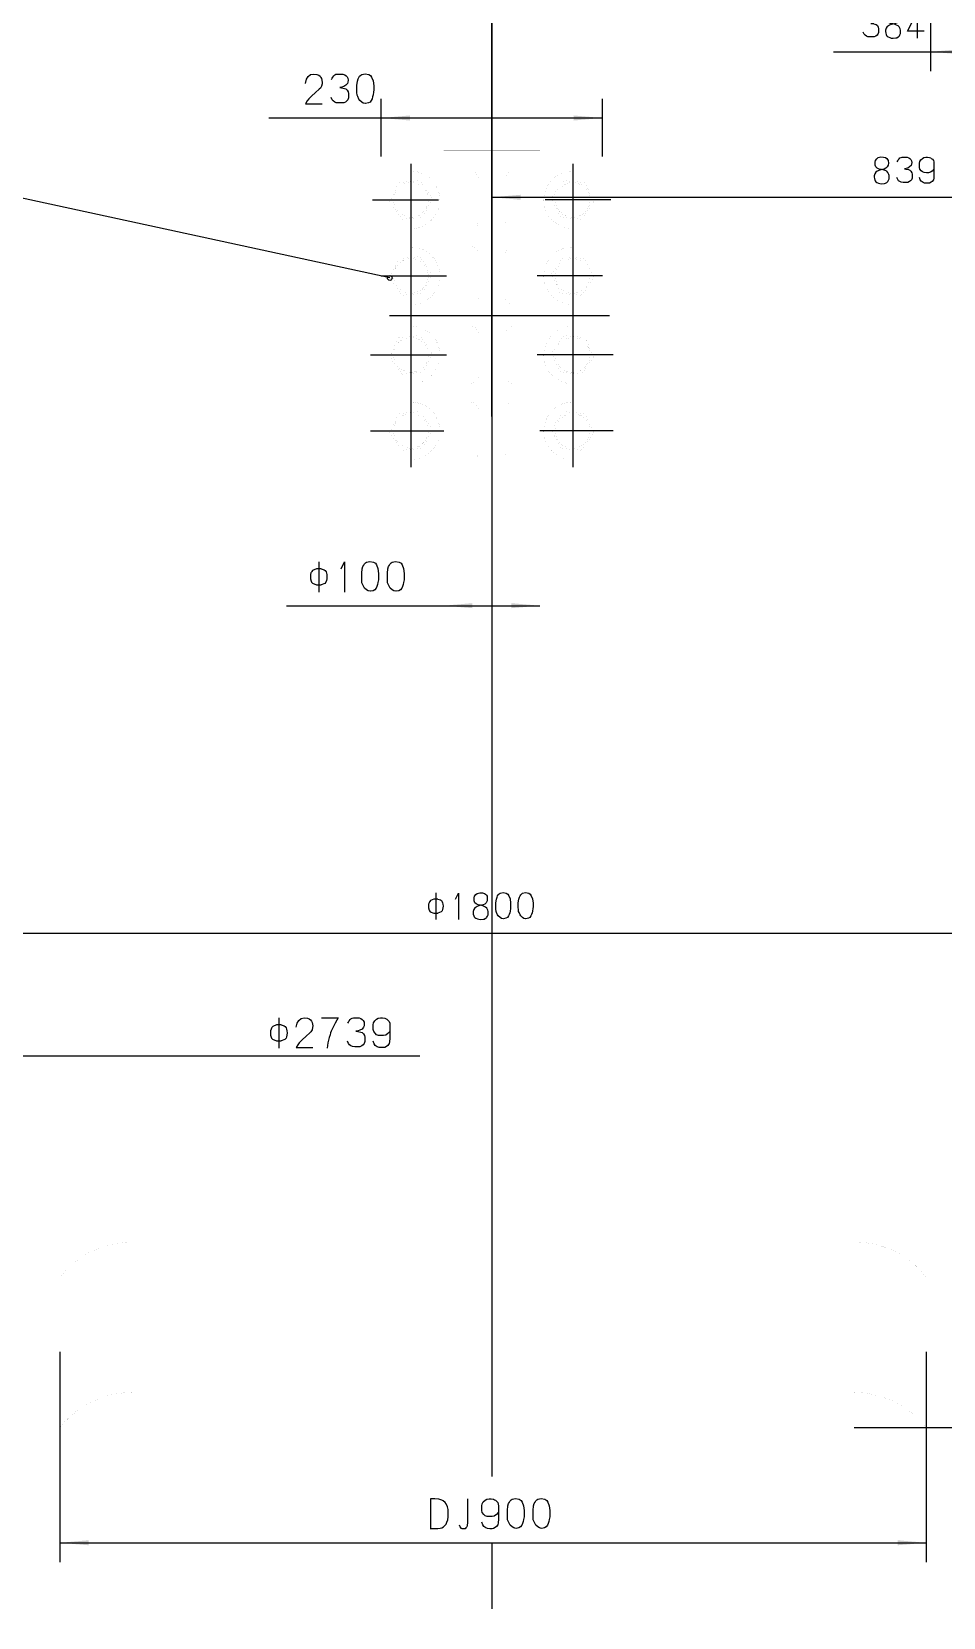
# Model space of a CAD drawing. Extents: x 0 to 8410, y 0 to 11890.
# Drawn here: x 2672 to 3619, y 6203 to 7851 of the extents above; entities that cross this region are included whole.
import ezdxf

# ---------------------------------------------------------------- set-up
doc = ezdxf.new("R2010")
doc.units = 0
doc.header["$MEASUREMENT"] = 0
doc.layers.add('6', color=7, linetype='Continuous')
doc.layers.add('8', color=7, linetype='Continuous')

# ---------------------------------------------------------------- blocks, each defined once
blk = doc.blocks.new('BLKENT1')
at = {"layer": '6', "color": 2, "linetype": 'Continuous'}
for p, q in [((3091.6, 6955.94), (3091.6, 6928.36)), ((3112.01, 6949.5), (3115.12, 6955.8)), ((3115.12, 6955.8), (3115.12, 6928.36)), ((3131.32, 6950.76), (3131.77, 6952.58)), ((3131.77, 6952.58), (3133.05, 6954.26)), ((3133.05, 6954.26), (3134.7, 6955.38)), ((3134.7, 6955.38), (3137.26, 6956.08)), ((3137.26, 6956.08), (3140.01, 6955.94)), ((3140.01, 6955.94), (3142.3, 6955.38)), ((3142.3, 6955.38), (3143.39, 6954.68)), ((3143.39, 6954.68), (3144.4, 6953.42)), ((3144.4, 6953.42), (3144.86, 6952.44)), ((3144.86, 6952.44), (3145.13, 6949.5)), ((3154.56, 6949.5), (3155.2, 6951.6)), ((3155.2, 6951.6), (3155.84, 6952.86)), ((3155.84, 6952.86), (3156.48, 6953.98)), ((3156.48, 6953.98), (3157.49, 6954.96)), ((3157.49, 6954.96), (3158.4, 6955.52)), ((3158.4, 6955.52), (3161.51, 6956.22)), ((3161.51, 6956.22), (3164.81, 6955.52)), ((3164.81, 6955.52), (3166.45, 6954.54)), ((3166.45, 6954.54), (3167.46, 6953)), ((3167.46, 6953), (3168.74, 6949.64)), ((3177.89, 6949.5), (3178.53, 6951.6)), ((3178.53, 6951.6), (3179.17, 6952.86)), ((3179.17, 6952.86), (3179.81, 6953.98)), ((3179.81, 6953.98), (3180.82, 6954.96)), ((3180.82, 6954.96), (3181.73, 6955.52)), ((3181.73, 6955.52), (3184.84, 6956.22)), ((3184.84, 6956.22), (3188.14, 6955.52)), ((3188.14, 6955.52), (3189.79, 6954.54)), ((3189.79, 6954.54), (3190.79, 6953)), ((3190.79, 6953), (3192.07, 6949.64)), ((3084.19, 6944.18), (3084.1, 6942.22)), ((3084.1, 6942.22), (3084.19, 6940.26)), ((3084.56, 6945.72), (3084.19, 6944.18)), ((3084.19, 6940.26), (3084.65, 6938.16)), ((3084.92, 6946.56), (3084.56, 6945.72)), ((3084.65, 6938.16), (3085.01, 6937.46)), ((3085.29, 6947.12), (3084.92, 6946.56)), ((3085.01, 6937.46), (3085.93, 6936.34)), ((3086.11, 6948.1), (3085.29, 6947.12)), ((3085.93, 6936.34), (3089.5, 6934.94)), ((3089.5, 6949.5), (3086.11, 6948.1)), ((3093.71, 6949.5), (3089.5, 6949.5)), ((3089.5, 6934.94), (3093.71, 6934.94)), ((3093.71, 6949.5), (3096.54, 6948.66)), ((3097.28, 6936.2), (3093.71, 6934.94)), ((3096.54, 6948.66), (3097.37, 6948.1)), ((3098.19, 6937.46), (3097.28, 6936.2)), ((3097.37, 6948.1), (3098.28, 6946.7)), ((3098.74, 6938.72), (3098.19, 6937.46)), ((3098.28, 6946.7), (3098.74, 6945.58)), ((3098.74, 6945.58), (3099.01, 6944.18)), ((3099.01, 6940.26), (3098.74, 6938.72)), ((3099.01, 6944.18), (3099.11, 6942.22)), ((3099.11, 6942.22), (3099.01, 6940.26)), ((3130.77, 6937.6), (3130.49, 6936.48)), ((3130.49, 6936.48), (3130.49, 6935.22)), ((3130.49, 6935.22), (3130.58, 6933.68)), ((3131.22, 6938.58), (3130.77, 6937.6)), ((3132.23, 6940.4), (3131.22, 6938.58)), ((3131.32, 6949.78), (3131.32, 6950.76)), ((3131.5, 6947.54), (3131.32, 6949.78)), ((3132.23, 6945.72), (3131.5, 6947.54)), ((3133.51, 6944.46), (3132.23, 6945.72)), ((3133.51, 6941.24), (3132.23, 6940.4)), ((3135.62, 6943.48), (3133.51, 6944.46)), ((3134.43, 6941.8), (3133.51, 6941.24)), ((3136.17, 6942.5), (3134.43, 6941.8)), ((3138, 6943.06), (3135.62, 6943.48)), ((3139.55, 6943.2), (3136.17, 6942.5)), ((3141.75, 6941.94), (3138.64, 6943.06)), ((3140.83, 6943.48), (3139.55, 6943.2)), ((3142.57, 6944.32), (3140.83, 6943.48)), ((3143.39, 6941.24), (3141.75, 6941.94)), ((3144.03, 6945.72), (3142.57, 6944.32)), ((3144.49, 6939.98), (3143.39, 6941.24)), ((3144.86, 6947.54), (3144.03, 6945.72)), ((3145.77, 6938.02), (3144.49, 6939.98)), ((3145.13, 6949.5), (3144.86, 6947.54)), ((3145.96, 6936.76), (3145.77, 6938.02)), ((3145.96, 6934.94), (3145.96, 6936.76)), ((3145.96, 6933.26), (3145.96, 6934.94)), ((3154.01, 6945.44), (3154.56, 6949.5)), ((3154.01, 6940.54), (3154.01, 6945.44)), ((3154.1, 6939.14), (3154.01, 6940.54)), ((3154.28, 6936.76), (3154.1, 6939.14)), ((3154.74, 6935.5), (3154.28, 6936.76)), ((3155.84, 6933.12), (3154.74, 6935.5)), ((3168.37, 6935.22), (3167.83, 6933.4)), ((3168.83, 6937.04), (3168.37, 6935.22)), ((3168.74, 6949.64), (3169.29, 6945.16)), ((3169.2, 6939.56), (3168.83, 6937.04)), ((3169.29, 6941.52), (3169.2, 6939.56)), ((3169.29, 6945.16), (3169.29, 6941.52)), ((3177.34, 6945.44), (3177.89, 6949.5)), ((3177.34, 6940.54), (3177.34, 6945.44)), ((3177.43, 6939.14), (3177.34, 6940.54)), ((3177.62, 6936.76), (3177.43, 6939.14)), ((3178.07, 6935.5), (3177.62, 6936.76)), ((3179.17, 6933.12), (3178.07, 6935.5)), ((3191.71, 6935.22), (3191.16, 6933.4)), ((3192.17, 6937.04), (3191.71, 6935.22)), ((3192.07, 6949.64), (3192.62, 6945.16)), ((3192.53, 6939.56), (3192.17, 6937.04)), ((3192.62, 6941.52), (3192.53, 6939.56)), ((3192.62, 6945.16), (3192.62, 6941.52)), ((3130.58, 6933.68), (3130.95, 6932.14)), ((3130.95, 6932.14), (3131.5, 6931.16)), ((3131.5, 6931.16), (3132.14, 6930.32)), ((3132.14, 6930.32), (3133.24, 6929.62)), ((3133.24, 6929.62), (3134.79, 6928.92)), ((3134.79, 6928.92), (3136.35, 6928.5)), ((3136.35, 6928.5), (3138.45, 6928.22)), ((3138.45, 6928.22), (3141.01, 6928.64)), ((3141.01, 6928.64), (3142.02, 6928.78)), ((3142.02, 6928.78), (3143.39, 6929.62)), ((3143.39, 6929.62), (3144.31, 6930.18)), ((3144.31, 6930.18), (3144.77, 6930.74)), ((3144.77, 6930.74), (3145.41, 6931.86)), ((3145.41, 6931.86), (3145.96, 6933.26)), ((3156.57, 6932), (3155.84, 6933.12)), ((3158.4, 6930.32), (3156.57, 6932)), ((3159.77, 6929.48), (3158.4, 6930.32)), ((3161.6, 6929.06), (3159.77, 6929.48)), ((3164.44, 6929.62), (3161.97, 6929.06)), ((3166, 6930.46), (3164.44, 6929.62)), ((3167.09, 6932), (3166, 6930.46)), ((3167.83, 6933.4), (3167.09, 6932)), ((3179.9, 6932), (3179.17, 6933.12)), ((3181.73, 6930.32), (3179.9, 6932)), ((3183.11, 6929.48), (3181.73, 6930.32)), ((3184.94, 6929.06), (3183.11, 6929.48)), ((3187.77, 6929.62), (3185.3, 6929.06)), ((3189.33, 6930.46), (3187.77, 6929.62)), ((3190.43, 6932), (3189.33, 6930.46)), ((3191.16, 6933.4), (3190.43, 6932))]:
    blk.add_line(p, q, dxfattribs=at)
at = {"layer": '6', "color": 1, "linetype": 'Continuous'}
blk.add_line((2249.8, 6914.22), (4049.8, 6914.22), dxfattribs=at)
blk = doc.blocks.new('BLKENT3')
at = {"layer": '6', "color": 1, "linetype": 'Continuous'}
for p, q in [((2701.11, 6479.23), (2701.11, 6260.78)), ((3601.12, 6479.23), (3601.12, 6260.78)), ((2701.11, 6280.78), (3601.12, 6280.78))]:
    blk.add_line(p, q, dxfattribs=at)
at = {"layer": '6', "color": 2, "linetype": 'Continuous'}
for p, q in [((3090.63, 6326.3), (3086.03, 6326.3)), ((3086.24, 6326.3), (3086.24, 6295.59)), ((3094.92, 6325.99), (3090.63, 6326.3)), ((3097.85, 6325.18), (3094.92, 6325.99)), ((3124.41, 6326.47), (3124.41, 6301.98)), ((3142.92, 6325.03), (3144.7, 6325.99)), ((3144.7, 6325.99), (3147.1, 6326.47)), ((3147.1, 6326.47), (3148.98, 6326.47)), ((3148.98, 6326.47), (3151.39, 6325.99)), ((3151.39, 6325.99), (3152.75, 6325.51)), ((3152.75, 6325.51), (3153.48, 6325.03)), ((3169.9, 6325.35), (3170.95, 6325.99)), ((3170.95, 6325.99), (3174.5, 6326.79)), ((3174.5, 6326.79), (3178.27, 6325.99)), ((3178.27, 6325.99), (3180.15, 6324.87)), ((3196.57, 6325.35), (3197.61, 6325.99)), ((3197.61, 6325.99), (3201.17, 6326.79)), ((3201.17, 6326.79), (3204.93, 6325.99)), ((3204.93, 6325.99), (3206.81, 6324.87)), ((3099.31, 6324.22), (3097.85, 6325.18)), ((3101.19, 6322.79), (3099.31, 6324.22)), ((3102.45, 6321.19), (3101.19, 6322.79)), ((3103.91, 6317.99), (3102.45, 6321.19)), ((3104.33, 6315.26), (3103.91, 6317.99)), ((3104.54, 6311.9), (3104.33, 6315.26)), ((3104.44, 6307.59), (3104.54, 6311.9)), ((3139.47, 6319.11), (3139.78, 6321.19)), ((3139.47, 6316.87), (3139.47, 6319.11)), ((3139.47, 6314.31), (3139.47, 6316.87)), ((3139.89, 6312.07), (3139.47, 6314.31)), ((3139.78, 6321.19), (3140.93, 6323.27)), ((3141.35, 6310.31), (3139.89, 6312.07)), ((3140.93, 6323.27), (3142.92, 6325.03)), ((3142.92, 6308.87), (3141.35, 6310.31)), ((3154.53, 6309.99), (3152.33, 6308.54)), ((3153.48, 6325.03), (3154.74, 6324.06)), ((3156.51, 6312.07), (3154.53, 6309.99)), ((3154.74, 6324.06), (3155.89, 6322.63)), ((3155.89, 6322.63), (3156.51, 6320.86)), ((3156.51, 6320.86), (3156.62, 6319.11)), ((3156.62, 6319.11), (3156.62, 6311.74)), ((3156.62, 6311.74), (3156.62, 6305.18)), ((3165.93, 6314.47), (3166.55, 6319.11)), ((3165.93, 6308.87), (3165.93, 6314.47)), ((3166.55, 6319.11), (3167.29, 6321.51)), ((3167.29, 6321.51), (3168.02, 6322.94)), ((3168.02, 6322.94), (3168.75, 6324.22)), ((3168.75, 6324.22), (3169.9, 6325.35)), ((3180.15, 6324.87), (3181.3, 6323.1)), ((3181.3, 6323.1), (3182.76, 6319.27)), ((3182.76, 6319.27), (3183.39, 6314.14)), ((3183.39, 6309.99), (3183.28, 6307.75)), ((3183.39, 6314.14), (3183.39, 6309.99)), ((3192.59, 6314.47), (3193.22, 6319.11)), ((3192.59, 6308.87), (3192.59, 6314.47)), ((3193.22, 6319.11), (3193.95, 6321.51)), ((3193.95, 6321.51), (3194.68, 6322.94)), ((3194.68, 6322.94), (3195.42, 6324.22)), ((3195.42, 6324.22), (3196.57, 6325.35)), ((3206.81, 6324.87), (3207.96, 6323.1)), ((3207.96, 6323.1), (3209.43, 6319.27)), ((3209.43, 6319.27), (3210.06, 6314.14)), ((3210.06, 6309.99), (3209.95, 6307.75)), ((3210.06, 6314.14), (3210.06, 6309.99)), ((3085.82, 6295.59), (3093.66, 6295.59)), ((3093.66, 6295.59), (3096.17, 6295.91)), ((3096.17, 6295.91), (3097.95, 6296.38)), ((3097.95, 6296.38), (3099.52, 6297.34)), ((3099.52, 6297.34), (3100.98, 6298.79)), ((3100.98, 6298.79), (3102.24, 6300.23)), ((3102.24, 6300.23), (3103.18, 6302.15)), ((3103.18, 6302.15), (3104.02, 6304.71)), ((3104.02, 6304.71), (3104.44, 6307.59)), ((3117.09, 6297.34), (3116.15, 6299.11)), ((3118.24, 6295.75), (3117.09, 6297.34)), ((3119.08, 6295.26), (3118.24, 6295.75)), ((3120.54, 6295.1), (3119.08, 6295.26)), ((3122.11, 6295.43), (3120.54, 6295.1)), ((3122.94, 6296.22), (3122.11, 6295.43)), ((3123.99, 6297.5), (3122.94, 6296.22)), ((3124.3, 6298.79), (3123.99, 6297.5)), ((3124.41, 6301.98), (3124.3, 6298.79)), ((3140.3, 6299.43), (3139.47, 6302.15)), ((3141.46, 6297.83), (3140.3, 6299.43)), ((3143.65, 6296.38), (3141.46, 6297.83)), ((3145.01, 6308.07), (3142.92, 6308.87)), ((3145.43, 6295.75), (3143.65, 6296.38)), ((3147.73, 6307.91), (3145.01, 6308.07)), ((3147.73, 6295.43), (3145.43, 6295.75)), ((3150.03, 6307.91), (3147.73, 6307.91)), ((3150.24, 6295.43), (3147.73, 6295.43)), ((3152.33, 6308.54), (3150.03, 6307.91)), ((3151.49, 6295.75), (3150.24, 6295.43)), ((3153.27, 6296.55), (3151.49, 6295.75)), ((3154.53, 6297.67), (3153.27, 6296.55)), ((3155.89, 6299.58), (3154.53, 6297.67)), ((3156.3, 6301.35), (3155.89, 6299.58)), ((3156.62, 6305.18), (3156.3, 6301.35)), ((3166.03, 6307.27), (3165.93, 6308.87)), ((3166.24, 6304.55), (3166.03, 6307.27)), ((3166.76, 6303.1), (3166.24, 6304.55)), ((3168.02, 6300.39), (3166.76, 6303.1)), ((3168.85, 6299.11), (3168.02, 6300.39)), ((3170.95, 6297.19), (3168.85, 6299.11)), ((3172.51, 6296.22), (3170.95, 6297.19)), ((3174.61, 6295.75), (3172.51, 6296.22)), ((3177.85, 6296.38), (3175.02, 6295.75)), ((3179.62, 6297.34), (3177.85, 6296.38)), ((3180.88, 6299.11), (3179.62, 6297.34)), ((3181.72, 6300.7), (3180.88, 6299.11)), ((3182.34, 6302.79), (3181.72, 6300.7)), ((3182.87, 6304.87), (3182.34, 6302.79)), ((3183.28, 6307.75), (3182.87, 6304.87)), ((3192.7, 6307.27), (3192.59, 6308.87)), ((3192.91, 6304.55), (3192.7, 6307.27)), ((3193.43, 6303.1), (3192.91, 6304.55)), ((3194.68, 6300.39), (3193.43, 6303.1)), ((3195.52, 6299.11), (3194.68, 6300.39)), ((3197.61, 6297.19), (3195.52, 6299.11)), ((3199.18, 6296.22), (3197.61, 6297.19)), ((3201.27, 6295.75), (3199.18, 6296.22)), ((3204.51, 6296.38), (3201.69, 6295.75)), ((3206.29, 6297.34), (3204.51, 6296.38)), ((3207.55, 6299.11), (3206.29, 6297.34)), ((3208.38, 6300.7), (3207.55, 6299.11)), ((3209.01, 6302.79), (3208.38, 6300.7)), ((3209.53, 6304.87), (3209.01, 6302.79)), ((3209.95, 6307.75), (3209.53, 6304.87))]:
    blk.add_line(p, q, dxfattribs=at)
at = {"layer": '6', "color": 1, "linetype": 'Continuous'}
for points in [[(2701.11, 6280.78), (2731, 6283.4), (2731, 6278.17)], [(3601.12, 6280.78), (3571.23, 6278.17), (3571.23, 6283.4)]]:
    blk.add_solid(points, dxfattribs=at)
blk = doc.blocks.new('BLKENT6')
at = {"layer": '6', "color": 1, "linetype": 'Continuous'}
for p, q in [((3526.12, 6400.46), (3716.07, 6400.46)), ((3696.07, 5400.46), (3696.07, 6400.46)), ((3526.12, 5400.46), (3716.07, 5400.46))]:
    blk.add_line(p, q, dxfattribs=at)
at = {"layer": '6', "color": 2, "linetype": 'Continuous'}
for p, q in [((3650.07, 5950.52), (3650.87, 5954.28)), ((3650.87, 5946.96), (3650.07, 5950.52)), ((3650.87, 5954.28), (3651.99, 5956.16)), ((3651.51, 5945.91), (3650.87, 5946.96)), ((3651.99, 5956.16), (3653.75, 5957.31)), ((3653.75, 5957.31), (3657.59, 5958.78)), ((3657.59, 5958.78), (3662.71, 5959.4)), ((3662.71, 5959.4), (3666.87, 5959.4)), ((3666.87, 5959.4), (3669.11, 5959.3)), ((3669.11, 5959.3), (3671.99, 5958.88)), ((3671.99, 5958.88), (3674.07, 5958.36)), ((3674.07, 5958.36), (3676.15, 5957.73)), ((3676.15, 5957.73), (3677.75, 5956.89)), ((3677.75, 5956.89), (3679.51, 5955.64)), ((3679.67, 5946.96), (3677.75, 5944.87)), ((3679.51, 5955.64), (3680.47, 5953.86)), ((3680.63, 5948.53), (3679.67, 5946.96)), ((3680.47, 5953.86), (3681.11, 5951.04)), ((3681.11, 5950.62), (3680.63, 5948.53)), ((3652.63, 5944.76), (3651.51, 5945.91)), ((3651.99, 5929.5), (3653.75, 5930.65)), ((3653.91, 5944.03), (3652.63, 5944.76)), ((3653.75, 5930.65), (3657.59, 5932.11)), ((3655.35, 5943.3), (3653.91, 5944.03)), ((3657.75, 5942.57), (3655.35, 5943.3)), ((3657.59, 5932.11), (3662.71, 5932.74)), ((3662.39, 5941.94), (3657.75, 5942.57)), ((3667.99, 5941.94), (3662.39, 5941.94)), ((3662.71, 5932.74), (3666.87, 5932.74)), ((3666.87, 5932.74), (3669.11, 5932.63)), ((3669.59, 5942.05), (3667.99, 5941.94)), ((3669.11, 5932.63), (3671.99, 5932.21)), ((3672.31, 5942.25), (3669.59, 5942.05)), ((3671.99, 5932.21), (3674.07, 5931.69)), ((3673.75, 5942.78), (3672.31, 5942.25)), ((3676.47, 5944.03), (3673.75, 5942.78)), ((3674.07, 5931.69), (3676.15, 5931.06)), ((3676.15, 5931.06), (3677.75, 5930.23)), ((3677.75, 5944.87), (3676.47, 5944.03)), ((3677.75, 5930.23), (3679.51, 5928.97)), ((3650.07, 5923.85), (3650.87, 5927.61)), ((3650.87, 5920.29), (3650.07, 5923.85)), ((3650.87, 5927.61), (3651.99, 5929.5)), ((3651.51, 5919.25), (3650.87, 5920.29)), ((3652.63, 5918.1), (3651.51, 5919.25)), ((3653.91, 5917.37), (3652.63, 5918.1)), ((3655.35, 5916.63), (3653.91, 5917.37)), ((3657.75, 5915.9), (3655.35, 5916.63)), ((3662.39, 5915.27), (3657.75, 5915.9)), ((3667.99, 5915.27), (3662.39, 5915.27)), ((3669.59, 5915.38), (3667.99, 5915.27)), ((3672.31, 5915.59), (3669.59, 5915.38)), ((3673.75, 5916.11), (3672.31, 5915.59)), ((3676.47, 5917.37), (3673.75, 5916.11)), ((3677.75, 5918.2), (3676.47, 5917.37)), ((3679.67, 5920.29), (3677.75, 5918.2)), ((3679.51, 5928.97), (3680.47, 5927.2)), ((3680.63, 5921.86), (3679.67, 5920.29)), ((3680.47, 5927.2), (3681.11, 5924.37)), ((3681.11, 5923.95), (3680.63, 5921.86)), ((3650.07, 5897.18), (3650.87, 5900.95)), ((3650.87, 5893.63), (3650.07, 5897.18)), ((3650.87, 5900.95), (3651.99, 5902.83)), ((3651.99, 5902.83), (3653.75, 5903.98)), ((3653.75, 5903.98), (3657.59, 5905.44)), ((3657.59, 5905.44), (3662.71, 5906.07)), ((3662.71, 5906.07), (3666.87, 5906.07)), ((3666.87, 5906.07), (3669.11, 5905.97)), ((3669.11, 5905.97), (3671.99, 5905.55)), ((3671.99, 5905.55), (3674.07, 5905.03)), ((3674.07, 5905.03), (3676.15, 5904.4)), ((3676.15, 5904.4), (3677.75, 5903.56)), ((3677.75, 5903.56), (3679.51, 5902.31)), ((3679.51, 5902.31), (3680.47, 5900.53)), ((3680.47, 5900.53), (3681.11, 5897.71)), ((3681.11, 5897.29), (3680.63, 5895.2)), ((3651.51, 5892.58), (3650.87, 5893.63)), ((3652.63, 5891.43), (3651.51, 5892.58)), ((3653.91, 5890.7), (3652.63, 5891.43)), ((3655.35, 5889.97), (3653.91, 5890.7)), ((3657.75, 5889.23), (3655.35, 5889.97)), ((3662.39, 5888.61), (3657.75, 5889.23)), ((3667.99, 5888.61), (3662.39, 5888.61)), ((3669.59, 5888.71), (3667.99, 5888.61)), ((3672.31, 5888.92), (3669.59, 5888.71)), ((3673.75, 5889.44), (3672.31, 5888.92)), ((3676.47, 5890.7), (3673.75, 5889.44)), ((3677.75, 5891.54), (3676.47, 5890.7)), ((3679.67, 5893.63), (3677.75, 5891.54)), ((3680.63, 5895.2), (3679.67, 5893.63)), ((3657.75, 5867.27), (3650.55, 5870.83)), ((3650.55, 5870.83), (3681.91, 5870.83))]:
    blk.add_line(p, q, dxfattribs=at)
at = {"layer": '6', "color": 1, "linetype": 'Continuous'}
for points in [[(3696.07, 6400.46), (3698.68, 6370.58), (3693.45, 6370.58)], [(3696.07, 5400.46), (3693.45, 5430.35), (3698.68, 5430.35)]]:
    blk.add_solid(points, dxfattribs=at)
blk = doc.blocks.new('BLKENT7')
at = {"layer": '6', "color": 1, "linetype": 'Continuous'}
for p, q in [((1780.3, 6953.81), (1780.3, 6746.52)), ((1780.3, 6786.52), (3074.99, 6786.52))]:
    blk.add_line(p, q, dxfattribs=at)
at = {"layer": '6', "color": 2, "linetype": 'Continuous'}
for p, q in [((2928.48, 6826.2), (2928.48, 6794.68)), ((2946.57, 6816.44), (2947.62, 6820.76)), ((2947.62, 6820.76), (2949.29, 6823.48)), ((2949.29, 6823.48), (2951.7, 6825.56)), ((2951.7, 6825.56), (2954.73, 6826.2)), ((2954.73, 6826.2), (2958.28, 6825.72)), ((2958.28, 6825.72), (2960.17, 6825.08)), ((2960.17, 6825.08), (2961.53, 6823.96)), ((2961.53, 6823.96), (2962.47, 6822.68)), ((2962.47, 6822.68), (2963.09, 6821.4)), ((2963.09, 6821.4), (2963.83, 6817.88)), ((2973.03, 6826.2), (2990.28, 6826.2)), ((2987.04, 6820.6), (2984.53, 6815.8)), ((2988.82, 6823.8), (2987.04, 6820.6)), ((2990.28, 6826.2), (2988.82, 6823.8)), ((3000.22, 6820.44), (3000.85, 6821.72)), ((3000.85, 6821.72), (3001.47, 6823)), ((3001.47, 6823), (3002.52, 6824.28)), ((3002.52, 6824.28), (3003.46, 6825.24)), ((3003.46, 6825.24), (3004.71, 6825.88)), ((3004.71, 6825.88), (3006.18, 6826.2)), ((3006.18, 6826.2), (3009.73, 6826.2)), ((3009.73, 6826.2), (3011.93, 6826.04)), ((3011.93, 6826.04), (3013.81, 6825.4)), ((3013.81, 6825.4), (3015.28, 6824.44)), ((3015.28, 6824.44), (3016.32, 6823.32)), ((3016.32, 6823.32), (3017.06, 6821.72)), ((3017.06, 6821.72), (3017.37, 6819.8)), ((3017.37, 6819.8), (3017.06, 6817.72)), ((3026.68, 6818.84), (3026.99, 6820.92)), ((3026.99, 6820.92), (3028.14, 6823)), ((3028.14, 6823), (3030.13, 6824.76)), ((3030.13, 6824.76), (3031.9, 6825.72)), ((3031.9, 6825.72), (3034.31, 6826.2)), ((3034.31, 6826.2), (3036.19, 6826.2)), ((3036.19, 6826.2), (3038.6, 6825.72)), ((3038.6, 6825.72), (3039.96, 6825.24)), ((3039.96, 6825.24), (3040.69, 6824.76)), ((3040.69, 6824.76), (3041.94, 6823.8)), ((3041.94, 6823.8), (3043.09, 6822.36)), ((3043.09, 6822.36), (3043.72, 6820.6)), ((3043.72, 6820.6), (3043.83, 6818.84)), ((2920.01, 6812.76), (2919.9, 6810.52)), ((2919.9, 6810.52), (2920.01, 6808.28)), ((2920.43, 6814.52), (2920.01, 6812.76)), ((2920.01, 6808.28), (2920.53, 6805.88)), ((2920.85, 6815.48), (2920.43, 6814.52)), ((2920.53, 6805.88), (2920.95, 6805.08)), ((2921.26, 6816.12), (2920.85, 6815.48)), ((2920.95, 6805.08), (2922, 6803.8)), ((2922.21, 6817.24), (2921.26, 6816.12)), ((2922, 6803.8), (2926.07, 6802.2)), ((2926.07, 6818.84), (2922.21, 6817.24)), ((2930.89, 6818.84), (2926.07, 6818.84)), ((2930.89, 6818.84), (2934.13, 6817.88)), ((2934.96, 6803.64), (2930.89, 6802.2)), ((2934.13, 6817.88), (2935.07, 6817.24)), ((2936.01, 6805.08), (2934.96, 6803.64)), ((2935.07, 6817.24), (2936.11, 6815.64)), ((2936.64, 6806.52), (2936.01, 6805.08)), ((2936.11, 6815.64), (2936.64, 6814.36)), ((2936.64, 6814.36), (2936.95, 6812.76)), ((2936.95, 6808.28), (2936.64, 6806.52)), ((2936.95, 6812.76), (2937.06, 6810.52)), ((2937.06, 6810.52), (2936.95, 6808.28)), ((2952.64, 6803.16), (2949.81, 6800.28)), ((2956.82, 6807), (2952.64, 6803.16)), ((2960.79, 6810.52), (2956.82, 6807)), ((2961.94, 6811.64), (2960.79, 6810.52)), ((2963.2, 6813.72), (2961.94, 6811.64)), ((2963.62, 6815.96), (2963.2, 6813.72)), ((2963.83, 6817.88), (2963.62, 6815.96)), ((2980.87, 6805.72), (2980.24, 6803)), ((2981.81, 6808.44), (2980.87, 6805.72)), ((2982.34, 6810.52), (2981.81, 6808.44)), ((2982.96, 6812.12), (2982.34, 6810.52)), ((2984.53, 6815.8), (2982.96, 6812.12)), ((3010.99, 6812.6), (3008.69, 6812.12)), ((3008.69, 6812.12), (3010.57, 6811.96)), ((3010.57, 6811.96), (3013.6, 6811.32)), ((3012.87, 6813.24), (3010.99, 6812.6)), ((3014.96, 6814.52), (3012.87, 6813.24)), ((3013.6, 6811.32), (3015.07, 6810.84)), ((3016.64, 6816.28), (3014.96, 6814.52)), ((3015.07, 6810.84), (3016.43, 6809.56)), ((3016.43, 6809.56), (3017.58, 6807.64)), ((3017.06, 6817.72), (3016.64, 6816.28)), ((3017.58, 6807.64), (3017.89, 6805.88)), ((3017.89, 6805.88), (3017.89, 6802.84)), ((3026.68, 6816.6), (3026.68, 6818.84)), ((3026.68, 6814.04), (3026.68, 6816.6)), ((3027.09, 6811.8), (3026.68, 6814.04)), ((3028.56, 6810.04), (3027.09, 6811.8)), ((3030.13, 6808.6), (3028.56, 6810.04)), ((3032.22, 6807.8), (3030.13, 6808.6)), ((3034.94, 6807.64), (3032.22, 6807.8)), ((3037.24, 6807.64), (3034.94, 6807.64)), ((3039.54, 6808.28), (3037.24, 6807.64)), ((3041.73, 6809.72), (3039.54, 6808.28)), ((3043.72, 6811.8), (3041.73, 6809.72)), ((3043.83, 6804.92), (3043.51, 6801.08)), ((3043.83, 6818.84), (3043.83, 6811.48)), ((3043.83, 6811.48), (3043.83, 6804.92)), ((2926.07, 6802.2), (2930.89, 6802.2)), ((2948.24, 6798.2), (2946.57, 6795.32)), ((2946.57, 6795.32), (2963.83, 6795.32)), ((2949.81, 6800.28), (2948.24, 6798.2)), ((2979.62, 6800.28), (2978.78, 6794.68)), ((2980.24, 6803), (2979.62, 6800.28)), ((3000.85, 6799.48), (2999.8, 6801.88)), ((3001.89, 6798.2), (3000.85, 6799.48)), ((3003.46, 6797.08), (3001.89, 6798.2)), ((3005.03, 6796.28), (3003.46, 6797.08)), ((3007.43, 6796.12), (3005.03, 6796.28)), ((3012.87, 6796.12), (3007.43, 6796.12)), ((3014.65, 6797.08), (3012.87, 6796.12)), ((3016.11, 6798.2), (3014.65, 6797.08)), ((3017.06, 6799.32), (3016.11, 6798.2)), ((3017.79, 6801.4), (3017.06, 6799.32)), ((3017.89, 6802.84), (3017.79, 6801.4)), ((3027.51, 6799.16), (3026.68, 6801.88)), ((3028.66, 6797.56), (3027.51, 6799.16)), ((3030.86, 6796.12), (3028.66, 6797.56)), ((3032.64, 6795.48), (3030.86, 6796.12)), ((3034.94, 6795.16), (3032.64, 6795.48)), ((3037.45, 6795.16), (3034.94, 6795.16)), ((3038.7, 6795.48), (3037.45, 6795.16)), ((3040.48, 6796.28), (3038.7, 6795.48)), ((3041.73, 6797.4), (3040.48, 6796.28)), ((3043.09, 6799.32), (3041.73, 6797.4)), ((3043.51, 6801.08), (3043.09, 6799.32))]:
    blk.add_line(p, q, dxfattribs=at)
at = {"layer": '6', "color": 1, "linetype": 'Continuous'}
blk.add_solid([(1780.3, 6786.52), (1810.19, 6789.13), (1810.19, 6783.9)], dxfattribs=at)
blk = doc.blocks.new('BLKENT17')
at = {"layer": '6', "color": 2, "linetype": 'Continuous'}
for p, q in [((2969.96, 7300), (2969.96, 7268.47)), ((2993.28, 7292.63), (2996.83, 7299.83)), ((2996.83, 7299.83), (2996.83, 7268.47)), ((3016.7, 7296.47), (3017.44, 7297.76)), ((3017.44, 7297.76), (3018.59, 7298.88)), ((3018.59, 7298.88), (3019.63, 7299.51)), ((3019.63, 7299.51), (3023.19, 7300.31)), ((3023.19, 7300.31), (3026.95, 7299.51)), ((3026.95, 7299.51), (3028.83, 7298.39)), ((3028.83, 7298.39), (3029.98, 7296.63)), ((3043.37, 7296.47), (3044.1, 7297.76)), ((3044.1, 7297.76), (3045.25, 7298.88)), ((3045.25, 7298.88), (3046.3, 7299.51)), ((3046.3, 7299.51), (3049.85, 7300.31)), ((3049.85, 7300.31), (3053.62, 7299.51)), ((3053.62, 7299.51), (3055.5, 7298.39)), ((3055.5, 7298.39), (3056.65, 7296.63)), ((2961.49, 7286.55), (2961.38, 7284.31)), ((2961.38, 7284.31), (2961.49, 7282.07)), ((2961.91, 7288.31), (2961.49, 7286.55)), ((2961.49, 7282.07), (2962.01, 7279.67)), ((2962.32, 7289.27), (2961.91, 7288.31)), ((2962.74, 7289.91), (2962.32, 7289.27)), ((2963.68, 7291.03), (2962.74, 7289.91)), ((2967.55, 7292.63), (2963.68, 7291.03)), ((2972.36, 7292.63), (2967.55, 7292.63)), ((2972.36, 7292.63), (2975.61, 7291.67)), ((2975.61, 7291.67), (2976.55, 7291.03)), ((2976.55, 7291.03), (2977.59, 7289.43)), ((2977.59, 7289.43), (2978.11, 7288.15)), ((2978.11, 7288.15), (2978.43, 7286.55)), ((2978.43, 7282.07), (2978.11, 7280.31)), ((2978.43, 7286.55), (2978.53, 7284.31)), ((2978.53, 7284.31), (2978.43, 7282.07)), ((3014.61, 7287.99), (3015.24, 7292.63)), ((3014.61, 7282.4), (3014.61, 7287.99)), ((3014.72, 7280.79), (3014.61, 7282.4)), ((3014.93, 7278.07), (3014.72, 7280.79)), ((3015.24, 7292.63), (3015.97, 7295.03)), ((3015.97, 7295.03), (3016.7, 7296.47)), ((3029.98, 7296.63), (3031.45, 7292.79)), ((3031.45, 7292.79), (3032.08, 7287.67)), ((3031.97, 7281.28), (3031.55, 7278.39)), ((3032.08, 7283.52), (3031.97, 7281.28)), ((3032.08, 7287.67), (3032.08, 7283.52)), ((3041.28, 7287.99), (3041.91, 7292.63)), ((3041.28, 7282.4), (3041.28, 7287.99)), ((3041.38, 7280.79), (3041.28, 7282.4)), ((3041.59, 7278.07), (3041.38, 7280.79)), ((3041.91, 7292.63), (3042.64, 7295.03)), ((3042.64, 7295.03), (3043.37, 7296.47)), ((3056.65, 7296.63), (3058.11, 7292.79)), ((3058.11, 7292.79), (3058.74, 7287.67)), ((3058.64, 7281.28), (3058.22, 7278.39)), ((3058.74, 7283.52), (3058.64, 7281.28)), ((3058.74, 7287.67), (3058.74, 7283.52)), ((2962.01, 7279.67), (2962.43, 7278.88)), ((2962.43, 7278.88), (2963.47, 7277.59)), ((2963.47, 7277.59), (2967.55, 7275.99)), ((2967.55, 7275.99), (2972.36, 7275.99)), ((2976.44, 7277.43), (2972.36, 7275.99)), ((2977.49, 7278.88), (2976.44, 7277.43)), ((2978.11, 7280.31), (2977.49, 7278.88)), ((3015.45, 7276.63), (3014.93, 7278.07)), ((3016.7, 7273.91), (3015.45, 7276.63)), ((3017.54, 7272.63), (3016.7, 7273.91)), ((3019.63, 7270.71), (3017.54, 7272.63)), ((3021.2, 7269.75), (3019.63, 7270.71)), ((3023.29, 7269.27), (3021.2, 7269.75)), ((3026.53, 7269.91), (3023.71, 7269.27)), ((3028.31, 7270.87), (3026.53, 7269.91)), ((3029.57, 7272.63), (3028.31, 7270.87)), ((3030.4, 7274.23), (3029.57, 7272.63)), ((3031.03, 7276.31), (3030.4, 7274.23)), ((3031.55, 7278.39), (3031.03, 7276.31)), ((3042.11, 7276.63), (3041.59, 7278.07)), ((3043.37, 7273.91), (3042.11, 7276.63)), ((3044.21, 7272.63), (3043.37, 7273.91)), ((3046.3, 7270.71), (3044.21, 7272.63)), ((3047.87, 7269.75), (3046.3, 7270.71)), ((3049.96, 7269.27), (3047.87, 7269.75)), ((3053.2, 7269.91), (3050.38, 7269.27)), ((3054.98, 7270.87), (3053.2, 7269.91)), ((3056.23, 7272.63), (3054.98, 7270.87)), ((3057.07, 7274.23), (3056.23, 7272.63)), ((3057.7, 7276.31), (3057.07, 7274.23)), ((3058.22, 7278.39), (3057.7, 7276.31))]:
    blk.add_line(p, q, dxfattribs=at)
at = {"layer": '6', "color": 1, "linetype": 'Continuous'}
blk.add_line((2936.47, 7254.31), (3199.8, 7254.31), dxfattribs=at)
for points in [[(3099.8, 7254.31), (3129.69, 7256.93), (3129.69, 7251.7)], [(3199.8, 7254.31), (3169.92, 7251.7), (3169.92, 7256.93)]]:
    blk.add_solid(points, dxfattribs=at)
blk = doc.blocks.new('BLKENT18')
at = {"layer": '6', "color": 2, "linetype": 'Continuous'}
for p, q in [((2956.38, 7796.89), (2957.43, 7801.21)), ((2957.43, 7801.21), (2959.1, 7803.93)), ((2959.1, 7803.93), (2961.51, 7806.01)), ((2961.51, 7806.01), (2964.54, 7806.65)), ((2964.54, 7806.65), (2968.09, 7806.17)), ((2968.09, 7806.17), (2969.98, 7805.53)), ((2969.98, 7805.53), (2971.34, 7804.41)), ((2971.75, 7792.09), (2970.6, 7790.97)), ((2971.34, 7804.41), (2972.28, 7803.13)), ((2973.01, 7794.17), (2971.75, 7792.09)), ((2972.28, 7803.13), (2972.9, 7801.85)), ((2972.9, 7801.85), (2973.64, 7798.33)), ((2973.43, 7796.41), (2973.01, 7794.17)), ((2973.64, 7798.33), (2973.43, 7796.41)), ((2983.36, 7800.89), (2983.99, 7802.17)), ((2983.99, 7802.17), (2984.62, 7803.45)), ((2984.62, 7803.45), (2985.66, 7804.73)), ((2985.66, 7804.73), (2986.6, 7805.69)), ((2986.6, 7805.69), (2987.86, 7806.33)), ((2987.86, 7806.33), (2989.32, 7806.65)), ((2989.32, 7806.65), (2992.88, 7806.65)), ((2994.13, 7793.05), (2991.83, 7792.57)), ((2991.83, 7792.57), (2993.71, 7792.41)), ((2992.88, 7806.65), (2995.07, 7806.49)), ((2993.71, 7792.41), (2996.75, 7791.77)), ((2996.01, 7793.69), (2994.13, 7793.05)), ((2995.07, 7806.49), (2996.96, 7805.85)), ((2998.11, 7794.97), (2996.01, 7793.69)), ((2996.75, 7791.77), (2998.21, 7791.29)), ((2996.96, 7805.85), (2998.42, 7804.89)), ((2999.78, 7796.73), (2998.11, 7794.97)), ((2998.42, 7804.89), (2999.47, 7803.77)), ((2999.47, 7803.77), (3000.2, 7802.17)), ((3000.2, 7798.17), (2999.78, 7796.73)), ((3000.2, 7802.17), (3000.51, 7800.25)), ((3000.51, 7800.25), (3000.2, 7798.17)), ((3009.61, 7794.65), (3010.24, 7799.29)), ((3009.61, 7789.05), (3009.61, 7794.65)), ((3010.24, 7799.29), (3010.97, 7801.69)), ((3010.97, 7801.69), (3011.7, 7803.13)), ((3011.7, 7803.13), (3012.43, 7804.41)), ((3012.43, 7804.41), (3013.58, 7805.53)), ((3013.58, 7805.53), (3014.63, 7806.17)), ((3014.63, 7806.17), (3018.18, 7806.97)), ((3018.18, 7806.97), (3021.95, 7806.17)), ((3021.95, 7806.17), (3023.83, 7805.05)), ((3023.83, 7805.05), (3024.98, 7803.29)), ((3024.98, 7803.29), (3026.45, 7799.45)), ((3026.45, 7799.45), (3027.07, 7794.33)), ((3027.07, 7794.33), (3027.07, 7790.17)), ((2958.05, 7778.65), (2956.38, 7775.77)), ((2956.38, 7775.77), (2973.64, 7775.77)), ((2959.62, 7780.73), (2958.05, 7778.65)), ((2962.45, 7783.61), (2959.62, 7780.73)), ((2966.63, 7787.45), (2962.45, 7783.61)), ((2970.6, 7790.97), (2966.63, 7787.45)), ((2983.99, 7779.93), (2982.94, 7782.33)), ((2985.03, 7778.65), (2983.99, 7779.93)), ((2986.6, 7777.53), (2985.03, 7778.65)), ((2988.17, 7776.73), (2986.6, 7777.53)), ((2990.58, 7776.57), (2988.17, 7776.73)), ((2996.01, 7776.57), (2990.58, 7776.57)), ((2997.79, 7777.53), (2996.01, 7776.57)), ((2999.26, 7778.65), (2997.79, 7777.53)), ((2998.21, 7791.29), (2999.57, 7790.01)), ((3000.2, 7779.77), (2999.26, 7778.65)), ((2999.57, 7790.01), (3000.72, 7788.09)), ((3000.93, 7781.85), (3000.2, 7779.77)), ((3000.72, 7788.09), (3001.03, 7786.33)), ((3001.03, 7783.29), (3000.93, 7781.85)), ((3001.03, 7786.33), (3001.03, 7783.29)), ((3009.71, 7787.45), (3009.61, 7789.05)), ((3009.92, 7784.73), (3009.71, 7787.45)), ((3010.45, 7783.29), (3009.92, 7784.73)), ((3011.7, 7780.57), (3010.45, 7783.29)), ((3012.54, 7779.29), (3011.7, 7780.57)), ((3014.63, 7777.37), (3012.54, 7779.29)), ((3016.2, 7776.41), (3014.63, 7777.37)), ((3018.29, 7775.93), (3016.2, 7776.41)), ((3021.53, 7776.57), (3018.71, 7775.93)), ((3023.31, 7777.53), (3021.53, 7776.57)), ((3024.56, 7779.29), (3023.31, 7777.53)), ((3025.4, 7780.89), (3024.56, 7779.29)), ((3026.03, 7782.97), (3025.4, 7780.89)), ((3026.55, 7785.05), (3026.03, 7782.97)), ((3026.97, 7787.93), (3026.55, 7785.05)), ((3027.07, 7790.17), (3026.97, 7787.93))]:
    blk.add_line(p, q, dxfattribs=at)
at = {"layer": '6', "color": 1, "linetype": 'Continuous'}
for p, q in [((3034.8, 7720.86), (3034.8, 7780.97)), ((3264.8, 7720.86), (3264.8, 7780.97)), ((2918.13, 7760.97), (3264.8, 7760.97))]:
    blk.add_line(p, q, dxfattribs=at)
for points in [[(3034.8, 7760.97), (3064.69, 7763.58), (3064.69, 7758.35)], [(3264.8, 7760.97), (3234.91, 7758.35), (3234.91, 7763.58)]]:
    blk.add_solid(points, dxfattribs=at)
blk = doc.blocks.new('BLKENT94')
at = {"layer": '6', "color": 1, "linetype": 'Continuous'}
for p, q in [((3605.68, 8373.25), (3605.68, 7809.78)), ((3988.8, 7699.76), (3988.8, 7849.78)), ((3504.85, 7829.78), (3988.8, 7829.78))]:
    blk.add_line(p, q, dxfattribs=at)
at = {"layer": '6', "color": 2, "linetype": 'Continuous'}
for p, q in [((3536.09, 7866.46), (3536.64, 7867.58)), ((3536.64, 7867.58), (3537.19, 7868.7)), ((3537.19, 7868.7), (3538.11, 7869.82)), ((3538.11, 7869.82), (3538.93, 7870.66)), ((3538.93, 7870.66), (3540.03, 7871.22)), ((3540.03, 7871.22), (3541.31, 7871.5)), ((3541.31, 7871.5), (3544.42, 7871.5)), ((3545.52, 7859.6), (3543.5, 7859.18)), ((3543.5, 7859.18), (3545.15, 7859.04)), ((3544.42, 7871.5), (3546.34, 7871.36)), ((3545.15, 7859.04), (3547.8, 7858.48)), ((3547.16, 7860.16), (3545.52, 7859.6)), ((3546.34, 7871.36), (3547.99, 7870.8)), ((3548.99, 7861.28), (3547.16, 7860.16)), ((3547.8, 7858.48), (3549.09, 7858.06)), ((3547.99, 7870.8), (3549.27, 7869.96)), ((3550.46, 7862.82), (3548.99, 7861.28)), ((3549.09, 7858.06), (3550.28, 7856.94)), ((3549.27, 7869.96), (3550.18, 7868.98)), ((3550.18, 7868.98), (3550.82, 7867.58)), ((3550.82, 7864.08), (3550.46, 7862.82)), ((3550.82, 7867.58), (3551.1, 7865.9)), ((3551.1, 7865.9), (3550.82, 7864.08)), ((3559.7, 7866.32), (3560.16, 7868.14)), ((3559.7, 7865.34), (3559.7, 7866.32)), ((3559.88, 7863.1), (3559.7, 7865.34)), ((3560.62, 7861.28), (3559.88, 7863.1)), ((3560.16, 7868.14), (3561.44, 7869.82)), ((3561.9, 7860.02), (3560.62, 7861.28)), ((3561.44, 7869.82), (3563.09, 7870.94)), ((3564, 7859.04), (3561.9, 7860.02)), ((3562.81, 7857.36), (3561.9, 7856.8)), ((3564.55, 7858.06), (3562.81, 7857.36)), ((3563.09, 7870.94), (3565.65, 7871.64)), ((3566.38, 7858.62), (3564, 7859.04)), ((3567.94, 7858.76), (3564.55, 7858.06)), ((3565.65, 7871.64), (3568.39, 7871.5)), ((3570.13, 7857.5), (3567.02, 7858.62)), ((3569.22, 7859.04), (3567.94, 7858.76)), ((3568.39, 7871.5), (3570.68, 7870.94)), ((3570.96, 7859.88), (3569.22, 7859.04)), ((3571.78, 7856.8), (3570.13, 7857.5)), ((3570.68, 7870.94), (3571.78, 7870.24)), ((3572.42, 7861.28), (3570.96, 7859.88)), ((3571.78, 7870.24), (3572.79, 7868.98)), ((3573.24, 7863.1), (3572.42, 7861.28)), ((3572.79, 7868.98), (3573.24, 7868)), ((3573.24, 7868), (3573.52, 7865.06)), ((3573.52, 7865.06), (3573.24, 7863.1)), ((3581.57, 7851.06), (3591.82, 7870.94)), ((3591.82, 7870.94), (3591.82, 7843.78)), ((3536.64, 7848.12), (3535.73, 7850.22)), ((3537.56, 7847), (3536.64, 7848.12)), ((3538.93, 7846.02), (3537.56, 7847)), ((3540.3, 7845.32), (3538.93, 7846.02)), ((3542.41, 7845.18), (3540.3, 7845.32)), ((3547.16, 7845.18), (3542.41, 7845.18)), ((3548.72, 7846.02), (3547.16, 7845.18)), ((3550, 7847), (3548.72, 7846.02)), ((3550.82, 7847.98), (3550, 7847)), ((3550.28, 7856.94), (3551.28, 7855.26)), ((3551.47, 7849.8), (3550.82, 7847.98)), ((3551.28, 7855.26), (3551.56, 7853.72)), ((3551.56, 7851.06), (3551.47, 7849.8)), ((3551.56, 7853.72), (3551.56, 7851.06)), ((3559.15, 7853.16), (3558.88, 7852.04)), ((3558.88, 7852.04), (3558.88, 7850.78)), ((3558.88, 7850.78), (3558.97, 7849.24)), ((3558.97, 7849.24), (3559.33, 7847.7)), ((3559.61, 7854.14), (3559.15, 7853.16)), ((3559.33, 7847.7), (3559.88, 7846.72)), ((3560.62, 7855.96), (3559.61, 7854.14)), ((3559.88, 7846.72), (3560.52, 7845.88)), ((3560.52, 7845.88), (3561.62, 7845.18)), ((3561.9, 7856.8), (3560.62, 7855.96)), ((3561.62, 7845.18), (3563.18, 7844.48)), ((3563.18, 7844.48), (3564.73, 7844.06)), ((3564.73, 7844.06), (3566.84, 7843.78)), ((3566.84, 7843.78), (3569.4, 7844.2)), ((3569.4, 7844.2), (3570.41, 7844.34)), ((3570.41, 7844.34), (3571.78, 7845.18)), ((3572.88, 7855.54), (3571.78, 7856.8)), ((3571.78, 7845.18), (3572.69, 7845.74)), ((3572.69, 7845.74), (3573.15, 7846.3)), ((3574.16, 7853.58), (3572.88, 7855.54)), ((3573.15, 7846.3), (3573.79, 7847.42)), ((3573.79, 7847.42), (3574.34, 7848.82)), ((3574.34, 7852.32), (3574.16, 7853.58)), ((3574.34, 7850.5), (3574.34, 7852.32)), ((3574.34, 7848.82), (3574.34, 7850.5)), ((3598.86, 7851.06), (3581.57, 7851.06))]:
    blk.add_line(p, q, dxfattribs=at)
at = {"layer": '6', "color": 1, "linetype": 'Continuous'}
for points in [[(3605.68, 7829.78), (3635.57, 7832.4), (3635.57, 7827.17)], [(3988.8, 7829.78), (3958.91, 7827.17), (3958.91, 7832.4)]]:
    blk.add_solid(points, dxfattribs=at)
blk = doc.blocks.new('BLKENT290')
at = {"layer": '6', "color": 2, "linetype": 'Continuous'}
for p, q in [((3547.9, 7715.13), (3548.36, 7716.95)), ((3547.9, 7714.15), (3547.9, 7715.13)), ((3548.08, 7711.91), (3547.9, 7714.15)), ((3548.81, 7710.09), (3548.08, 7711.91)), ((3548.36, 7716.95), (3549.64, 7718.63)), ((3550.09, 7708.83), (3548.81, 7710.09)), ((3549.64, 7718.63), (3551.28, 7719.75)), ((3551.28, 7719.75), (3553.85, 7720.45)), ((3553.85, 7720.45), (3556.59, 7720.31)), ((3556.59, 7720.31), (3558.88, 7719.75)), ((3558.88, 7719.75), (3559.98, 7719.05)), ((3560.62, 7710.09), (3559.15, 7708.69)), ((3559.98, 7719.05), (3560.98, 7717.79)), ((3561.44, 7711.91), (3560.62, 7710.09)), ((3560.98, 7717.79), (3561.44, 7716.81)), ((3561.44, 7716.81), (3561.71, 7713.87)), ((3561.71, 7713.87), (3561.44, 7711.91)), ((3570.96, 7715.27), (3571.51, 7716.39)), ((3571.51, 7716.39), (3572.05, 7717.51)), ((3572.05, 7717.51), (3572.97, 7718.63)), ((3572.97, 7718.63), (3573.79, 7719.47)), ((3573.79, 7719.47), (3574.89, 7720.03)), ((3574.89, 7720.03), (3576.17, 7720.31)), ((3576.17, 7720.31), (3579.28, 7720.31)), ((3579.28, 7720.31), (3581.21, 7720.17)), ((3581.21, 7720.17), (3582.85, 7719.61)), ((3583.86, 7710.09), (3582.03, 7708.97)), ((3582.85, 7719.61), (3584.13, 7718.77)), ((3585.32, 7711.63), (3583.86, 7710.09)), ((3584.13, 7718.77), (3585.05, 7717.79)), ((3585.05, 7717.79), (3585.69, 7716.39)), ((3585.69, 7712.89), (3585.32, 7711.63)), ((3585.69, 7716.39), (3585.96, 7714.71)), ((3585.96, 7714.71), (3585.69, 7712.89)), ((3594.11, 7713.87), (3594.38, 7715.69)), ((3594.11, 7711.91), (3594.11, 7713.87)), ((3594.11, 7709.67), (3594.11, 7711.91)), ((3594.47, 7707.71), (3594.11, 7709.67)), ((3594.38, 7715.69), (3595.39, 7717.51)), ((3595.39, 7717.51), (3597.13, 7719.05)), ((3597.13, 7719.05), (3598.68, 7719.89)), ((3598.68, 7719.89), (3600.79, 7720.31)), ((3600.79, 7720.31), (3602.43, 7720.31)), ((3602.43, 7720.31), (3604.54, 7719.89)), ((3604.54, 7719.89), (3605.73, 7719.47)), ((3605.73, 7719.47), (3606.37, 7719.05)), ((3606.37, 7719.05), (3607.47, 7718.21)), ((3607.47, 7718.21), (3608.47, 7716.95)), ((3608.47, 7716.95), (3609.02, 7715.41)), ((3609.02, 7715.41), (3609.11, 7713.87)), ((3609.11, 7713.87), (3609.11, 7707.43)), ((3547.35, 7701.97), (3547.07, 7700.85)), ((3547.07, 7700.85), (3547.07, 7699.59)), ((3547.07, 7699.59), (3547.17, 7698.05)), ((3547.17, 7698.05), (3547.53, 7696.51)), ((3547.81, 7702.95), (3547.35, 7701.97)), ((3547.53, 7696.51), (3548.08, 7695.53)), ((3548.81, 7704.77), (3547.81, 7702.95)), ((3548.08, 7695.53), (3548.72, 7694.69)), ((3548.72, 7694.69), (3549.82, 7693.99)), ((3550.09, 7705.61), (3548.81, 7704.77)), ((3549.82, 7693.99), (3551.37, 7693.29)), ((3552.2, 7707.85), (3550.09, 7708.83)), ((3551.01, 7706.17), (3550.09, 7705.61)), ((3552.75, 7706.87), (3551.01, 7706.17)), ((3551.37, 7693.29), (3552.93, 7692.87)), ((3554.58, 7707.43), (3552.2, 7707.85)), ((3556.13, 7707.57), (3552.75, 7706.87)), ((3552.93, 7692.87), (3555.04, 7692.59)), ((3555.04, 7692.59), (3557.6, 7693.01)), ((3558.33, 7706.31), (3555.22, 7707.43)), ((3557.41, 7707.85), (3556.13, 7707.57)), ((3559.15, 7708.69), (3557.41, 7707.85)), ((3557.6, 7693.01), (3558.6, 7693.15)), ((3559.98, 7705.61), (3558.33, 7706.31)), ((3558.6, 7693.15), (3559.98, 7693.99)), ((3561.07, 7704.35), (3559.98, 7705.61)), ((3559.98, 7693.99), (3560.89, 7694.55)), ((3560.89, 7694.55), (3561.35, 7695.11)), ((3562.36, 7702.39), (3561.07, 7704.35)), ((3561.35, 7695.11), (3561.99, 7696.23)), ((3561.99, 7696.23), (3562.54, 7697.63)), ((3562.54, 7701.13), (3562.36, 7702.39)), ((3562.54, 7699.31), (3562.54, 7701.13)), ((3562.54, 7697.63), (3562.54, 7699.31)), ((3571.51, 7696.93), (3570.59, 7699.03)), ((3572.42, 7695.81), (3571.51, 7696.93)), ((3573.79, 7694.83), (3572.42, 7695.81)), ((3575.17, 7694.13), (3573.79, 7694.83)), ((3577.27, 7693.99), (3575.17, 7694.13)), ((3582.03, 7693.99), (3577.27, 7693.99)), ((3580.38, 7708.41), (3578.37, 7707.99)), ((3578.37, 7707.99), (3580.02, 7707.85)), ((3580.02, 7707.85), (3582.67, 7707.29)), ((3582.03, 7708.97), (3580.38, 7708.41)), ((3583.58, 7694.83), (3582.03, 7693.99)), ((3582.67, 7707.29), (3583.95, 7706.87)), ((3584.87, 7695.81), (3583.58, 7694.83)), ((3583.95, 7706.87), (3585.14, 7705.75)), ((3585.69, 7696.79), (3584.87, 7695.81)), ((3585.14, 7705.75), (3586.15, 7704.07)), ((3586.33, 7698.61), (3585.69, 7696.79)), ((3586.15, 7704.07), (3586.42, 7702.53)), ((3586.42, 7699.87), (3586.33, 7698.61)), ((3586.42, 7702.53), (3586.42, 7699.87)), ((3594.84, 7696.65), (3594.11, 7699.03)), ((3595.75, 7706.17), (3594.47, 7707.71)), ((3595.85, 7695.25), (3594.84, 7696.65)), ((3597.13, 7704.91), (3595.75, 7706.17)), ((3597.77, 7693.99), (3595.85, 7695.25)), ((3598.96, 7704.21), (3597.13, 7704.91)), ((3599.32, 7693.43), (3597.77, 7693.99)), ((3601.34, 7704.07), (3598.96, 7704.21)), ((3601.34, 7693.15), (3599.32, 7693.43)), ((3603.35, 7704.07), (3601.34, 7704.07)), ((3603.53, 7693.15), (3601.34, 7693.15)), ((3605.36, 7704.63), (3603.35, 7704.07)), ((3604.63, 7693.43), (3603.53, 7693.15)), ((3606.19, 7694.13), (3604.63, 7693.43)), ((3607.28, 7705.89), (3605.36, 7704.63)), ((3607.28, 7695.11), (3606.19, 7694.13)), ((3609.02, 7707.71), (3607.28, 7705.89)), ((3608.47, 7696.79), (3607.28, 7695.11)), ((3608.84, 7698.33), (3608.47, 7696.79)), ((3609.11, 7701.69), (3608.84, 7698.33)), ((3609.11, 7707.43), (3609.11, 7701.69))]:
    blk.add_line(p, q, dxfattribs=at)
at = {"layer": '6', "color": 1, "linetype": 'Continuous'}
for p, q in [((3149.8, 7450.83), (3149.8, 7698.59)), ((3988.8, 7699.76), (3988.8, 7658.59)), ((3149.8, 7678.59), (3988.8, 7678.59))]:
    blk.add_line(p, q, dxfattribs=at)
for points in [[(3149.8, 7678.59), (3179.68, 7681.2), (3179.68, 7675.97)], [(3988.8, 7678.59), (3958.91, 7675.97), (3958.91, 7681.2)]]:
    blk.add_solid(points, dxfattribs=at)
blk = doc.blocks.new('BLKENT710')
at = {"layer": '8', "color": 1, "linetype": 'Continuous'}
blk.add_line((3043.81, 7594.78), (978.28, 8042.29), dxfattribs=at)
blk.add_circle((3043.81, 7594.78), 2.5, dxfattribs=at)

msp = doc.modelspace()

# ---------------------------------------------------------------- linework, layer by layer
at = {"layer": '6'}
for p, q in [((3149.8, 7450.83), (3149.8, 11579.7)), ((3149.8, 9415.78), (3149.8, 6891.22)), ((3065.8, 7713.17), (3065.8, 7398.24)), ((3233.8, 7713.18), (3233.8, 7398.24)), ((3026, 7675.86), (3094.37, 7675.86)), ((3273.6, 7675.86), (3205.22, 7675.86)), ((3034.8, 7596.86), (3102.79, 7596.86)), ((3264.8, 7596.86), (3196.81, 7596.86)), ((3043.53, 7555.86), (3272.2, 7555.86)), ((3023.89, 7514.86), (3102.79, 7514.86)), ((3275.7, 7514.86), (3196.81, 7514.86)), ((3023.89, 7435.86), (3099.8, 7435.86)), ((3275.7, 7435.86), (3199.8, 7435.86)), ((3149.8, 6913.22), (3149.8, 6349.79)), ((3149.8, 6279.79), (3149.8, 6212.08))]:
    msp.add_line(p, q, dxfattribs=at)
at = {"layer": '6', "const_width": 0.03}
for points in [[(3099.8, 7720.86), (3099.8, 7851.44)], [(3199.8, 7720.86), (3199.8, 7851.44)], [(3099.8, 7726.86), (3199.8, 7726.86)], [(3034.8, 7720.86), (3034.8, 7390.86)], [(3264.8, 7720.86), (3034.8, 7720.86)], [(3264.8, 7390.86), (3264.8, 7720.86)], [(3127.8, 7705.86), (3034.8, 7705.86)], [(3053, 7693.86), (3043.81, 7673.78)], [(3074.99, 7695.94), (3053, 7693.86)], [(3087.79, 7677.94), (3074.99, 7695.94)], [(3135.8, 7653.86), (3135.8, 7697.86)], [(3163.8, 7653.86), (3163.8, 7697.86)], [(3171.8, 7705.86), (3264.8, 7705.86)], [(3211.81, 7677.94), (3224.61, 7695.94)], [(3224.61, 7695.94), (3246.59, 7693.86)], [(3246.59, 7693.86), (3255.78, 7673.78)], [(3078.59, 7657.86), (3087.79, 7677.94)], [(3221, 7657.86), (3211.81, 7677.94)], [(3043.81, 7673.78), (3056.61, 7655.78)], [(3255.78, 7673.78), (3242.99, 7655.78)], [(3127.8, 7645.86), (3034.8, 7645.86)], [(3056.61, 7655.78), (3078.59, 7657.86)], [(3171.8, 7645.86), (3264.8, 7645.86)], [(3242.99, 7655.78), (3221, 7657.86)], [(3127.8, 7627.37), (3034.8, 7627.37)], [(3171.8, 7627.37), (3264.8, 7627.37)], [(3053, 7614.86), (3043.81, 7594.78)], [(3074.99, 7616.94), (3053, 7614.86)], [(3087.79, 7598.94), (3074.99, 7616.94)], [(3135.8, 7575.37), (3135.8, 7619.37)], [(3163.8, 7575.37), (3163.8, 7619.37)], [(3211.81, 7598.94), (3224.61, 7616.94)], [(3224.61, 7616.94), (3246.59, 7614.86)], [(3246.59, 7614.86), (3255.78, 7594.78)], [(3043.81, 7594.78), (3056.61, 7576.78)], [(3078.59, 7578.86), (3087.79, 7598.94)], [(3221, 7578.86), (3211.81, 7598.94)], [(3255.78, 7594.78), (3242.99, 7576.78)], [(3056.61, 7576.78), (3078.59, 7578.86)], [(3242.99, 7576.78), (3221, 7578.86)], [(3127.8, 7567.37), (3034.8, 7567.37)], [(3171.8, 7567.37), (3264.8, 7567.37)], [(3127.8, 7544.86), (3034.8, 7544.86)], [(3171.8, 7544.86), (3264.8, 7544.86)], [(3053, 7532.86), (3043.81, 7512.78)], [(3074.99, 7534.94), (3053, 7532.86)], [(3087.79, 7516.94), (3074.99, 7534.94)], [(3135.8, 7493.37), (3135.8, 7536.86)], [(3163.8, 7493.37), (3163.8, 7536.86)], [(3211.81, 7516.94), (3224.61, 7534.94)], [(3224.61, 7534.94), (3246.59, 7532.86)], [(3246.59, 7532.86), (3255.78, 7512.78)], [(3043.81, 7512.78), (3056.61, 7494.78)], [(3078.59, 7496.86), (3087.79, 7516.94)], [(3221, 7496.86), (3211.81, 7516.94)], [(3255.78, 7512.78), (3242.99, 7494.78)], [(3056.61, 7494.78), (3078.59, 7496.86)], [(3242.99, 7494.78), (3221, 7496.86)], [(3127.8, 7485.37), (3034.8, 7485.37)], [(3171.8, 7485.37), (3264.8, 7485.37)], [(3127.8, 7465.86), (3034.8, 7465.86)], [(3171.8, 7465.86), (3264.8, 7465.86)], [(3053, 7453.86), (3043.81, 7433.78)], [(3074.99, 7455.94), (3053, 7453.86)], [(3087.79, 7437.94), (3074.99, 7455.94)], [(3135.8, 7413.54), (3135.8, 7457.86)], [(3163.8, 7413.54), (3163.8, 7457.86)], [(3211.81, 7437.94), (3224.61, 7455.94)], [(3224.61, 7455.94), (3246.59, 7453.86)], [(3246.59, 7453.86), (3255.78, 7433.78)], [(3043.81, 7433.78), (3056.61, 7415.78)], [(3078.59, 7417.86), (3087.79, 7437.94)], [(3221, 7417.86), (3211.81, 7437.94)], [(3255.78, 7433.78), (3242.99, 7415.78)], [(3056.61, 7415.78), (3078.59, 7417.86)], [(3242.99, 7415.78), (3221, 7417.86)], [(3127.8, 7405.54), (3034.8, 7405.54)], [(3171.8, 7405.54), (3264.8, 7405.54)], [(3034.8, 7390.86), (3264.8, 7390.86)], [(3099.8, 7002.04), (3099.8, 7390.86)], [(3099.8, 7385.86), (3199.8, 7385.86)], [(3199.8, 6994.97), (3199.8, 7390.86)], [(3099.8, 6593.36), (3099.8, 6885.54)], [(3199.8, 6593.36), (3199.8, 6885.54)], [(2776.11, 6593.36), (3526.12, 6593.36)], [(2701.12, 6400.46), (2701.11, 6558)], [(3601.12, 6400.46), (3601.12, 6558)], [(2776.11, 6436.93), (3526.12, 6436.93)], [(2701.12, 6400.46), (3601.12, 6400.46)], [(3099.8, 6400.46), (3099.8, 6349.79)], [(3199.8, 6400.46), (3199.8, 6349.79)], [(3099.8, 6279.79), (3099.8, 6212.08)], [(3199.8, 6279.79), (3199.8, 6212.08)]]:
    msp.add_lwpolyline(points, dxfattribs=at)
for points in [[(3047.8, 7675.86, 1), (3083.8, 7675.86, 1)], [(3215.8, 7675.86, 1), (3251.8, 7675.86, 1)], [(3047.8, 7596.86, 1), (3083.8, 7596.86, 1)], [(3215.8, 7596.86, 1), (3251.8, 7596.86, 1)], [(3047.8, 7514.86, 1), (3083.8, 7514.86, 1)], [(3215.8, 7514.86, 1), (3251.8, 7514.86, 1)], [(3047.8, 7435.86, 1), (3083.8, 7435.86, 1)], [(3215.8, 7435.86, 1), (3251.8, 7435.86, 1)]]:
    msp.add_lwpolyline(points, format="xyb", close=True, dxfattribs=at)
for points in [[(3065.8, 7645.86, 1), (3065.8, 7705.86, -0.1)], [(3135.8, 7697.86, 0.414214), (3127.8, 7705.86, -0.1)], [(3171.8, 7705.86, 0.414214), (3163.8, 7697.86, -0.1)], [(3233.8, 7705.86, 1), (3233.8, 7645.86, -0.1)], [(3127.8, 7645.86, 0.414214), (3135.8, 7653.86, -0.1)], [(3163.8, 7653.86, 0.414214), (3171.8, 7645.86, -0.1)], [(3065.8, 7566.86, 1), (3065.8, 7626.86, -0.1)], [(3135.8, 7619.37, 0.414214), (3127.8, 7627.37, -0.1)], [(3171.8, 7627.37, 0.414214), (3163.8, 7619.37, -0.1)], [(3233.8, 7626.86, 1), (3233.8, 7566.86, -0.1)], [(3127.8, 7567.37, 0.414214), (3135.8, 7575.37, -0.1)], [(3163.8, 7575.37, 0.414214), (3171.8, 7567.37, -0.1)], [(3065.8, 7484.86, 1), (3065.8, 7544.86, -0.1)], [(3135.8, 7536.86, 0.414214), (3127.8, 7544.86, -0.1)], [(3171.8, 7544.86, 0.414214), (3163.8, 7536.86, -0.1)], [(3233.8, 7544.86, 1), (3233.8, 7484.86, -0.1)], [(3127.8, 7485.37, 0.414214), (3135.8, 7493.37, -0.1)], [(3163.8, 7493.37, 0.414214), (3171.8, 7485.37, -0.1)], [(3065.8, 7405.86, 1), (3065.8, 7465.86, -0.1)], [(3135.8, 7457.86, 0.414214), (3127.8, 7465.86, -0.1)], [(3171.8, 7465.86, 0.414214), (3163.8, 7457.86, -0.1)], [(3233.8, 7465.86, 1), (3233.8, 7405.86, -0.1)], [(3127.8, 7405.54, 0.414214), (3135.8, 7413.54, -0.1)], [(3163.8, 7413.54, 0.414214), (3171.8, 7405.54, -0.1)], [(2776.11, 6593.36, 0.23023), (2701.11, 6556.89, -0.1)], [(3601.12, 6556.89, 0.23023), (3526.12, 6593.36, -0.1)], [(2776.11, 6436.93, 0.230229), (2701.12, 6400.46, -0.1)], [(3601.12, 6400.46, 0.230229), (3526.12, 6436.93, -0.1)]]:
    msp.add_lwpolyline(points, format="xyb", dxfattribs=at)
at = {"layer": '6'}
msp.add_point((3149.8, 7649.86), dxfattribs=at)

# ---------------------------------------------------------------- block references
for name in ['BLKENT94', 'BLKENT710', 'BLKENT18', 'BLKENT290', 'BLKENT17', 'BLKENT7', 'BLKENT1', 'BLKENT3', 'BLKENT6']:
    msp.add_blockref(name, (0, 0), dxfattribs=at)

doc.saveas('drawing.dxf')
